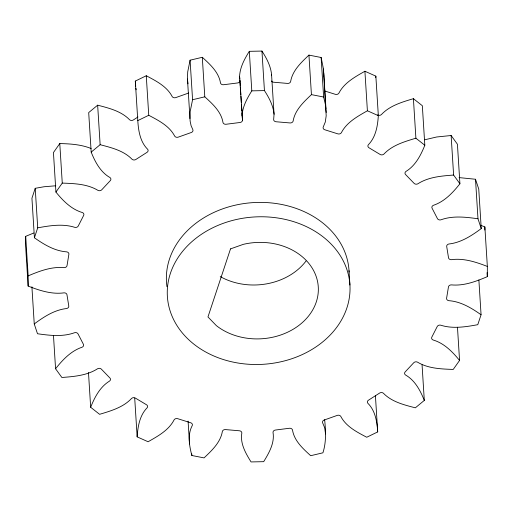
<?xml version="1.0" encoding="UTF-8"?>
<svg xmlns="http://www.w3.org/2000/svg" width="513" height="513" viewBox="0 0 513 513"><rect width="100%" height="100%" fill="white"/><g stroke="black" fill="none" stroke-linecap="round" stroke-linejoin="round"><path stroke-width="0.77" d="M33.762 233.011L25.669 236.352L25.65 246.567L28.138 286.094C39.463 290.461 51.691 294.558 63.997 292.852A2.777 2.238 -3.6 0 1 66.979 294.847L68.761 305.883A2.777 2.238 -3.6 0 1 66.53 308.537C54.41 309.91 43.81 316.848 34.249 323.947L37.5 333.745C49.697 335.483 62.695 337.028 74.558 332.725A2.777 2.238 -3.6 0 1 78.098 334.014L83.362 344.217A2.777 2.238 -3.6 0 1 82.042 347.23C70.967 350.937 62.631 359.85 55.571 368.764L61.874 377.485C74.039 376.561 87.056 375.529 97.598 368.744A2.777 2.238 -3.6 0 1 101.452 369.238L109.846 377.927A2.777 2.238 -3.6 0 1 109.526 381.088C100.035 386.873 94.642 397.28 90.666 407.277L99.593 414.318C110.911 410.913 123.223 407.38 131.552 398.466A2.777 2.238 -3.6 0 1 135.464 398.133L146.41 404.699A2.777 2.238 -3.6 0 1 147.109 407.803C139.645 415.427 137.811 426.656 137.151 436.864L148.09 441.751C157.857 436.185 168.771 430.266 174.106 419.858A2.777 2.238 -3.6 0 1 177.806 418.717L190.56 422.725A2.777 2.238 -3.6 0 1 192.24 425.553C187.29 434.787 189.355 445.88 191.856 455.506L204.059 457.897C211.747 450.581 220.552 442.462 222.36 431.459A2.777 2.238 -3.6 0 1 225.592 429.593L239.289 430.773A2.777 2.238 -3.6 0 1 241.828 433.132C239.988 443.546 245.765 453.441 251.049 461.931L263.688 461.674C268.934 453.017 274.814 443.04 273.025 432.491A2.777 2.238 -3.6 0 1 275.571 430.022L289.274 428.284A2.777 2.238 -3.6 0 1 292.5 430.016C294.218 440.834 303.01 448.715 310.698 455.704L322.914 452.812C326.409 442.11 325.736 430.747 324.652 419.717M28.138 286.094L28.157 275.879L25.669 236.352M484.856 230.048L484.862 226.906L481.066 225.438M325.543 433.947L324.665 427.707L322.651 422.872A2.777 2.238 -3.6 0 1 324.338 419.974L337.112 415.44A2.777 2.238 -3.6 0 1 340.805 416.428C346.089 426.611 357.029 432.113 366.737 437.249L377.696 431.92C377.074 421.853 375.362 410.676 367.853 403.263A2.777 2.238 -3.6 0 1 368.565 400.134L379.543 393.112A2.777 2.238 -3.6 0 1 383.455 393.285C391.817 401.91 404.122 404.898 415.35 407.822L424.302 400.416C420.391 390.643 415.036 380.396 405.552 375.003A2.777 2.238 -3.6 0 1 405.238 371.848L413.67 362.819A2.777 2.238 -3.6 0 1 417.531 362.165C428.175 368.578 441.154 369.001 453.223 369.431L459.558 360.453C452.543 351.822 444.162 343.223 433.171 340.01A2.777 2.238 -3.6 0 1 431.863 337.047L437.172 326.627A2.777 2.238 -3.6 0 1 440.718 325.191C452.735 329.038 465.663 326.89 477.776 324.691L481.066 314.758C471.498 308.005 460.815 301.516 448.843 300.676A2.777 2.238 -3.6 0 1 446.618 298.111L448.445 287.004A2.777 2.238 -3.6 0 1 451.44 284.888C463.912 286.074 476.058 281.432 487.331 276.648L487.35 266.433L484.862 226.906M323.703 76.251L323.472 69.05L321.144 57.494L308.941 55.103C301.253 62.419 292.448 70.537 290.64 81.541A2.777 2.238 -3.6 0 1 287.408 83.407L273.711 82.227A2.777 2.238 -3.6 0 1 271.428 81.003M323.729 72.942L326.191 115.778L325.28 122.056L323.248 126.974A2.777 2.238 -3.6 0 0 324.928 129.802L337.682 133.816A2.777 2.238 -3.6 0 0 341.382 132.675C346.717 122.261 357.632 116.348 367.398 110.782L378.337 115.662C377.677 125.877 375.837 137.106 368.372 144.724A2.777 2.238 -3.6 0 0 369.078 147.827L380.024 154.4A2.777 2.238 -3.6 0 0 383.936 154.067C392.265 145.153 404.577 141.614 415.896 138.209L424.822 145.25C420.84 155.247 415.453 165.661 405.963 171.438A2.777 2.238 -3.6 0 0 405.642 174.606L414.036 183.288A2.777 2.238 -3.6 0 0 417.89 183.782C428.432 176.998 441.449 175.965 453.614 175.048L459.917 183.763C452.857 192.676 444.521 201.59 433.447 205.296A2.777 2.238 -3.6 0 0 432.126 208.31L437.39 218.519A2.777 2.238 -3.6 0 0 440.93 219.808C452.793 215.505 465.791 217.05 477.988 218.782L481.239 228.58C471.678 235.679 461.078 242.623 448.958 243.989A2.777 2.238 -3.6 0 0 446.727 246.65L448.503 257.68A2.777 2.238 -3.6 0 0 451.491 259.674C463.797 257.975 476.026 262.066 487.35 266.433M28.157 275.879C39.43 271.101 51.576 266.452 64.048 267.645A2.777 2.238 -3.6 0 0 67.043 265.529L68.864 254.422A2.777 2.238 -3.6 0 0 66.645 251.857C54.673 251.011 43.99 244.521 34.422 237.775L37.712 227.836C49.825 225.643 62.753 223.488 74.77 227.336A2.777 2.238 -3.6 0 0 78.316 225.906L83.625 215.479A2.777 2.238 -3.6 0 0 82.311 212.523C71.326 209.304 62.945 200.705 55.923 192.074L62.265 183.096C74.334 183.532 87.313 183.955 97.957 190.361A2.777 2.238 -3.6 0 0 101.818 189.714L110.244 180.679A2.777 2.238 -3.6 0 0 109.936 177.53C100.452 172.131 95.091 161.89 91.186 152.111L100.138 144.704C111.366 147.635 123.671 150.623 132.033 159.248A2.777 2.238 -3.6 0 0 135.945 159.421L146.923 152.399A2.777 2.238 -3.6 0 0 147.635 149.264C140.126 141.851 138.414 130.674 137.792 120.613L148.751 115.278C158.459 120.42 169.399 125.916 174.683 136.105A2.777 2.238 -3.6 0 0 178.377 137.093L191.15 132.553A2.777 2.238 -3.6 0 0 192.837 129.654L191.093 125.691L190.156 121.273L187.457 79.053L187.713 71.846L190.086 60.188L202.302 57.296L204.79 96.822C212.478 103.812 221.27 111.699 222.988 122.511A2.777 2.238 -3.6 0 0 226.214 124.242L239.911 122.504A2.777 2.238 -3.6 0 0 242.463 120.042L239.577 76.283C240.02 67.19 244.586 58.88 249.312 51.326L261.951 51.069C266.58 58.219 270.813 66.1 271.576 74.725L274.057 114.258L273.66 119.394A2.777 2.238 -3.6 0 0 276.199 121.761L289.896 122.934A2.777 2.238 -3.6 0 0 293.128 121.068C294.937 110.064 303.741 101.946 311.429 94.629L308.941 55.103M242.059 115.816C242.502 106.723 247.074 98.413 251.8 90.859L249.312 51.326M375.772 77.572L375.849 76.136L364.91 71.249C355.143 76.815 344.229 82.734 338.894 93.142A2.777 2.238 -3.6 0 1 335.194 94.283L324.691 90.981M190.086 60.188L192.574 99.721L190.201 111.372L189.938 118.58M55.782 185.777L44.054 186.751L35.224 188.309L31.934 198.242L34.422 237.775M91.141 148.526C81.24 144.506 70.345 143.8 59.777 143.569L53.442 152.547L55.923 192.074M137.978 116.996L133.457 119.888A2.777 2.238 -3.6 0 1 129.545 119.715C121.183 111.09 108.878 108.102 97.65 105.178L88.698 112.584L91.186 152.111M135.708 86.139L135.304 81.08L146.263 75.751C155.971 80.887 166.911 86.389 172.195 96.572A2.777 2.238 -3.6 0 0 175.888 97.56L188.662 93.026M424.802 139.773L436.646 136.99L451.126 135.515L457.429 144.236L459.917 183.763M424.822 145.25L422.334 105.723L413.407 98.682C402.089 102.087 389.777 105.62 381.448 114.534A2.777 2.238 -3.6 0 1 377.536 114.867M192.574 99.721L204.79 96.822M251.8 90.859L264.439 90.596C269.062 97.746 273.301 105.627 274.057 114.258M459.071 177.601L475.5 179.255L478.751 189.053L481.239 228.58M311.429 94.629L323.632 97.021L325.319 104.12L326.217 112.475M202.302 57.296C209.99 64.285 218.782 72.166 220.5 82.984A2.777 2.238 -3.6 0 0 223.726 84.716L237.429 82.978A2.777 2.238 -3.6 0 0 239.975 80.509L240.321 86.043M135.932 88.313L136.202 89.794M187.995 83.824L187.457 79.053M239.577 76.283L239.84 79.105M487.081 272.698L487.331 276.648M475.5 179.255L477.988 218.782M478.879 279.97L481.066 314.758M451.126 135.515L453.614 175.048M457.474 327.249L459.558 360.453M413.407 98.682L415.896 138.209M422.064 364.839L424.302 400.416M375.849 76.136L378.337 115.662M364.91 71.249L367.398 110.782M375.407 395.549L377.696 431.92M349.02 270.665L349.924 285.036A91.449 73.795 -3.6 0 1 216.871 357.234A91.449 73.795 -3.6 0 1 209.15 229.644A91.449 73.795 -3.6 0 1 349.924 285.036M323.472 69.05L325.954 108.583M321.144 57.494L323.632 97.021M261.951 51.069L264.439 90.596M240.424 87.627L240.866 94.738M240.969 96.322L241.366 102.645M241.463 104.229L241.86 110.552M242.014 112.924L242.463 120.042M191.753 453.928L191.856 455.506M188.079 421.083L189.528 443.95M146.263 75.751L148.751 115.278M135.304 81.08L137.792 120.613M134.714 398.126L137.151 436.864M97.65 105.178L100.138 144.704M88.48 372.496L90.666 407.277M59.777 143.569L62.265 183.096M53.48 335.56L55.571 368.764M35.224 188.309L37.712 227.836M31.909 286.793L34.249 323.947M271.576 74.725L271.589 75.629M306.03 261.008A59.745 48.216 -3.6 0 1 220.231 276.578M166.956 286.671A91.449 73.795 -3.6 0 1 251.152 202.757A91.449 73.795 -3.6 0 1 349.09 272.044M230.51 248.888L207.964 316.938L216.358 325.627A59.745 48.216 -3.6 0 0 316.297 301.939A59.745 48.216 -3.6 0 0 243.29 244.355L230.51 248.888"/></g></svg>
